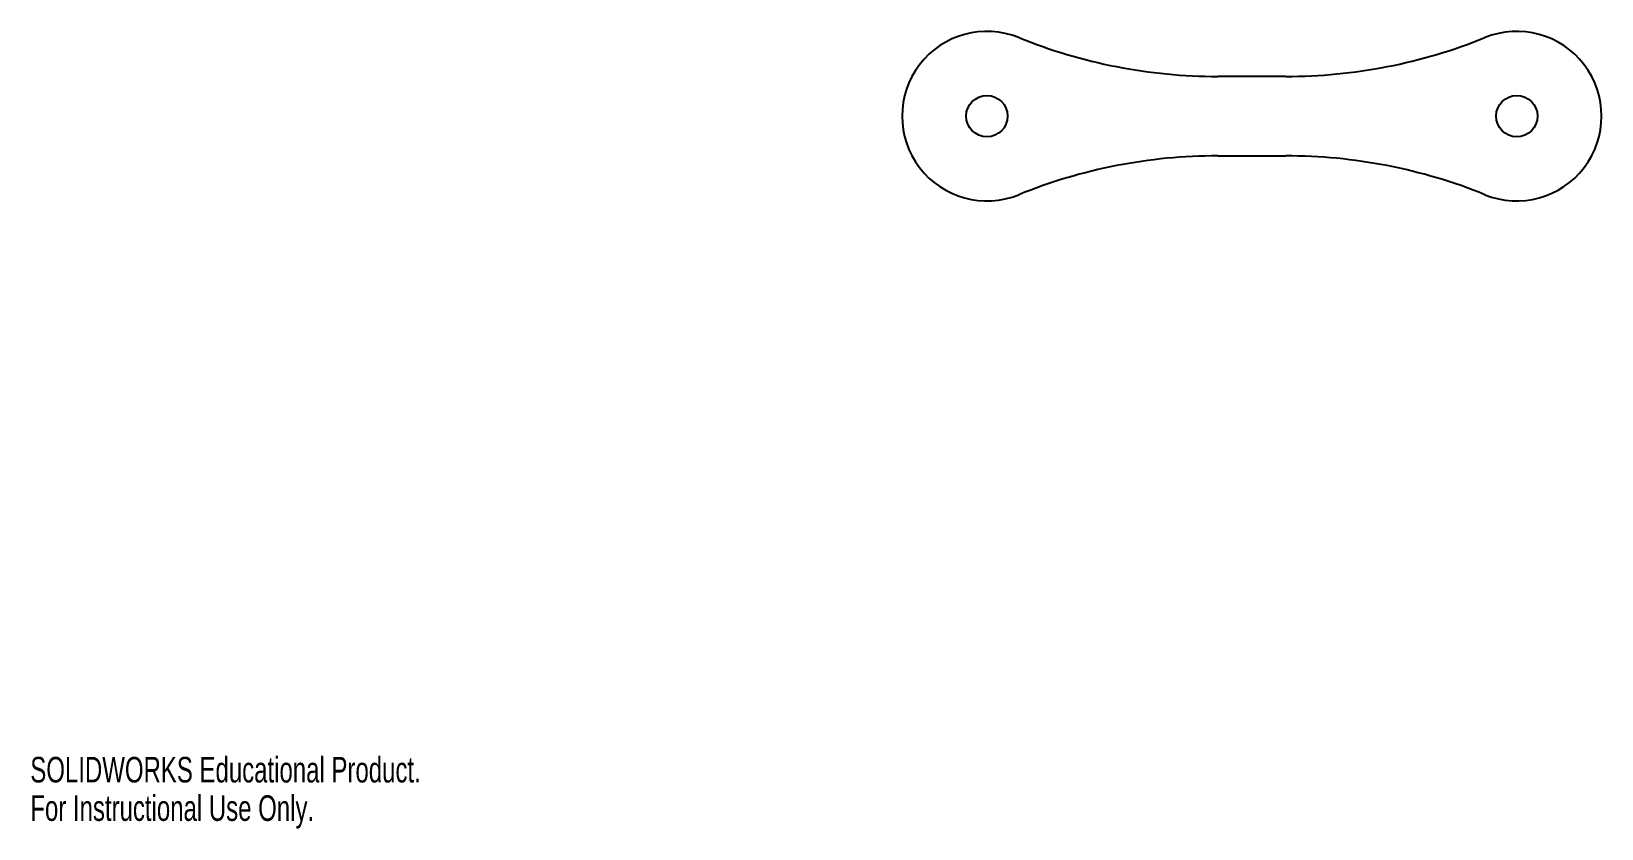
# Model space of a CAD drawing. Header units: millimetres. Extents: x 0 to 297, y 0 to 150.
import ezdxf

# ---------------------------------------------------------------- set-up
doc = ezdxf.new("R2010")
doc.units = ezdxf.units.MM
doc.styles.add('SLDTEXTSTYLE0', font='TXT', dxfattribs={"width": 0.7})

msp = doc.modelspace()

# ---------------------------------------------------------------- linework, layer by layer
at = {"color": 7, "linetype": 'Continuous', "lineweight": 25}
for p, q in [((236.93, 141.94), (224.11, 141.94)), ((224.11, 126.94), (236.93, 126.94))]:
    msp.add_line(p, q, dxfattribs=at)
for centre in [(180.52, 134.44), (280.52, 134.44)]:
    msp.add_circle(centre, 3.9, dxfattribs=at)
for centre, radius, start, end in [((180.52, 134.44), 16, 67.9298, 292.0702), ((224.11, 241.94), 100, 247.9298, 270), ((236.93, 241.94), 100, 270, 292.0702), ((280.52, 134.44), 16, 247.9298, 112.0702), ((224.11, 26.94), 100, 90, 112.0702), ((236.93, 26.94), 100, 67.9298, 90)]:
    msp.add_arc(centre, radius, start, end, dxfattribs=at)

# ---------------------------------------------------------------- texts
at = {"color": 7, "linetype": 'Continuous', "char_height": 4.8336, "attachment_point": 1, "style": 'SLDTEXTSTYLE0'}
for s, insert in [('SOLIDWORKS Educational Product.', (0, 13.48)), ('For Instructional Use Only.', (0, 6.23))]:
    msp.add_mtext(s, dxfattribs=dict(at, insert=insert))

doc.saveas('drawing.dxf')
